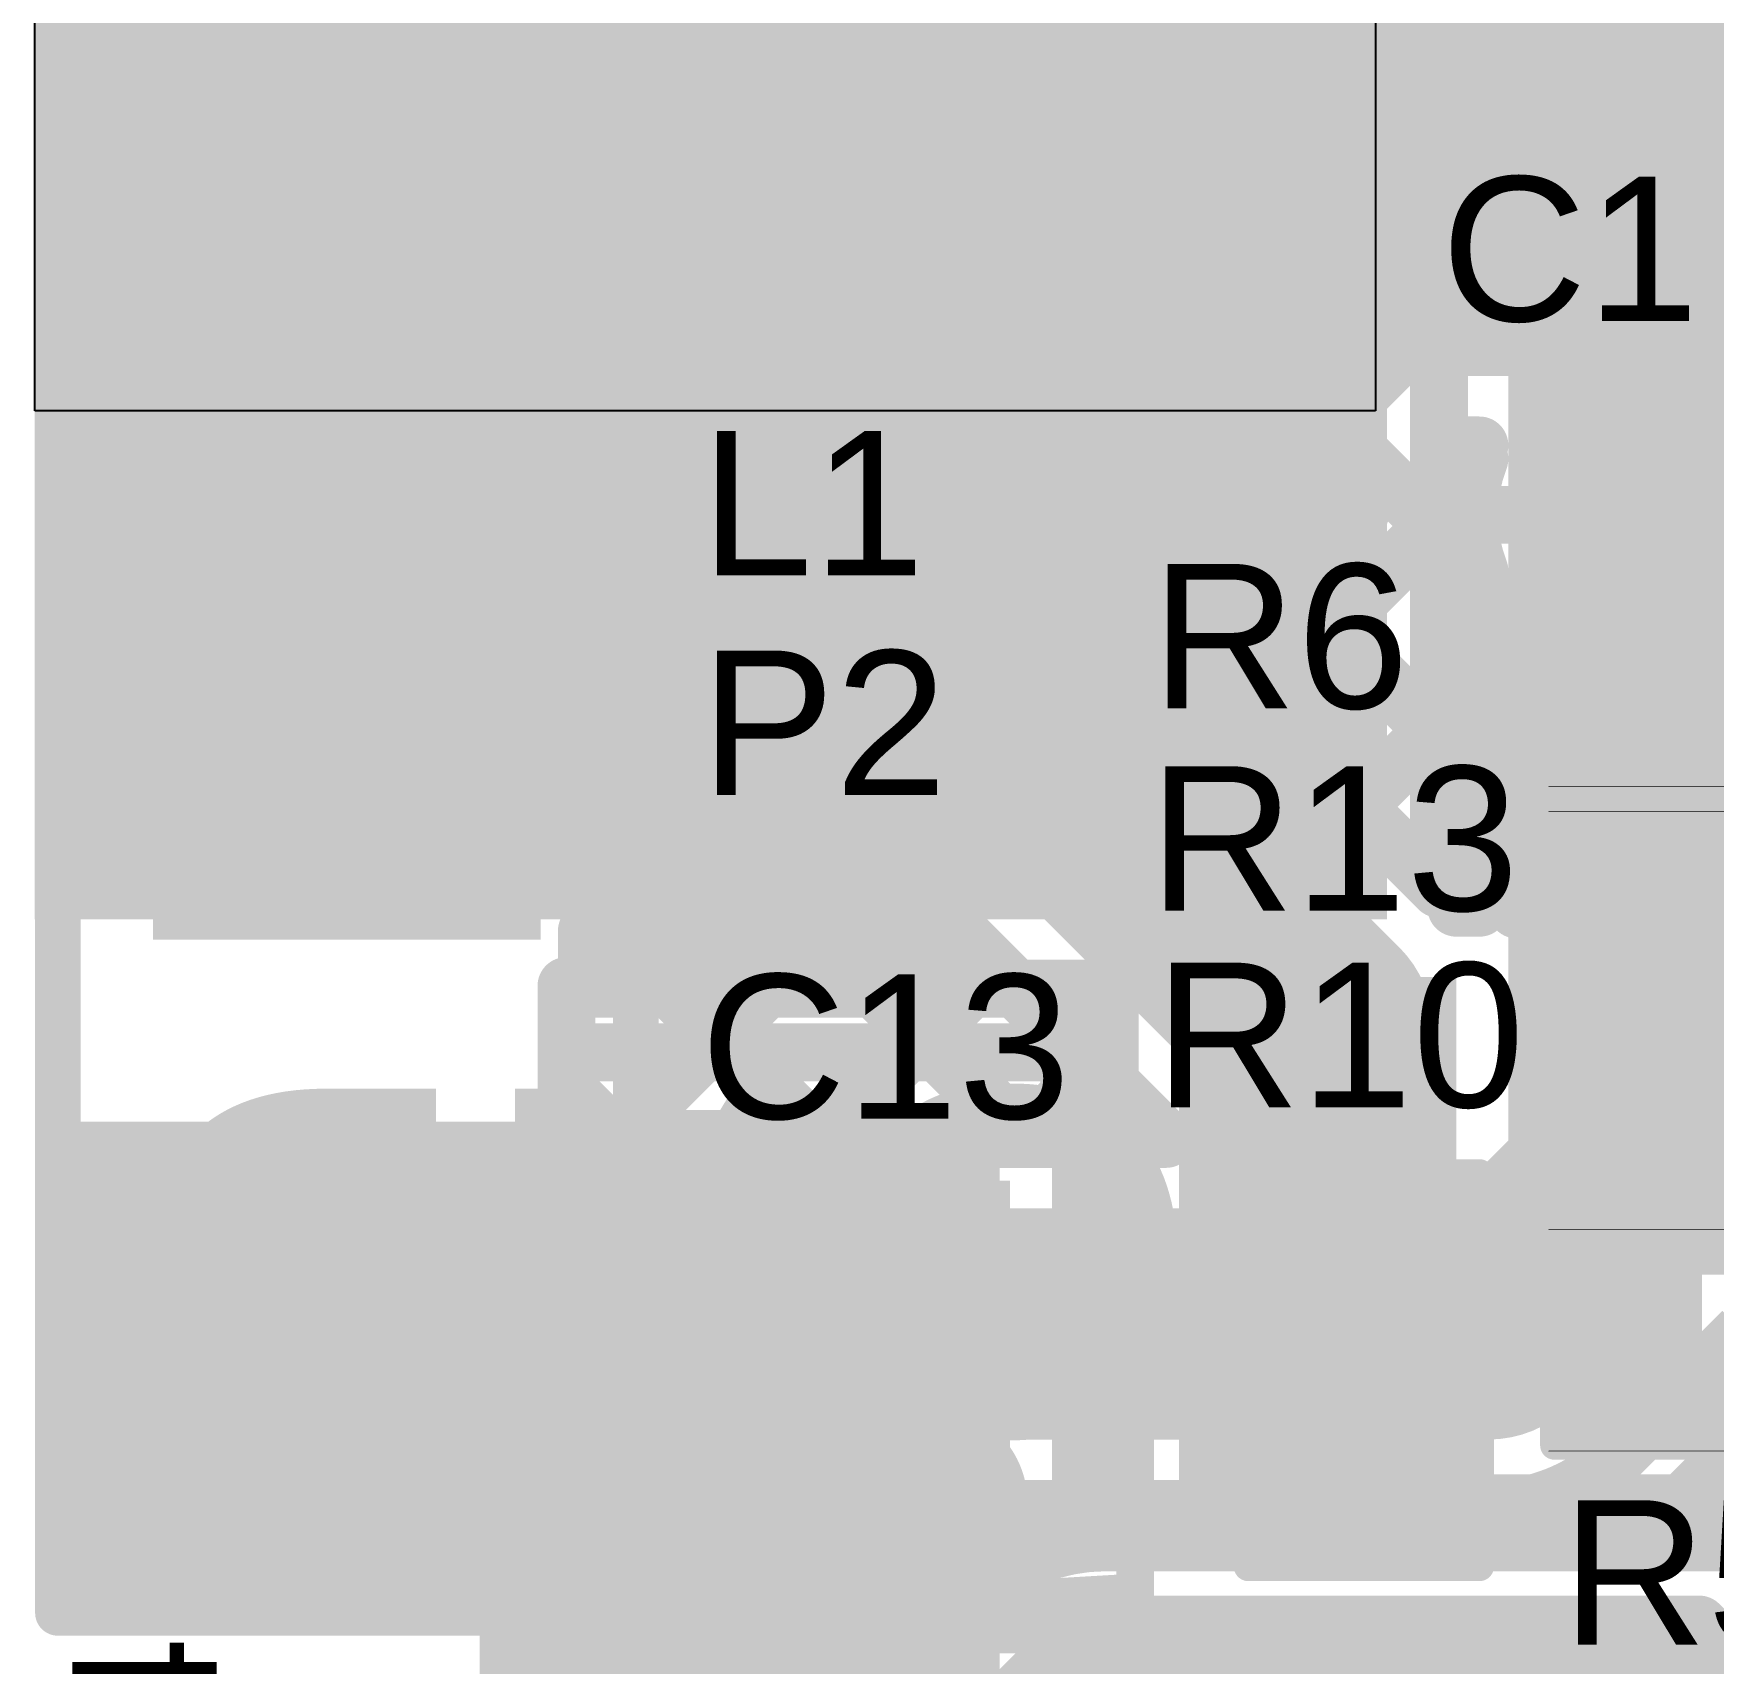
# Model space of a CAD drawing. Header units: millimetres. Extents: x 0.01 to 1.77, y 0.01 to 0.78.
# Drawn here: x 0.0068 to 0.2975, y 0.1563 to 0.4382 of the extents above; entities that cross this region are included whole.
import ezdxf

# ---------------------------------------------------------------- set-up
doc = ezdxf.new("R2010")
doc.units = ezdxf.units.MM
doc.header["$MEASUREMENT"] = 0
for name, color, linetype in [('BottomLayer', 5, 'Continuous'), ('BottomOverlay', 54, 'Continuous'), ('BottomSolder', 6, 'Continuous'), ('MultiLayer', 9, 'Continuous'), ('PadHoleLayer', 156, 'Continuous'), ('TopLayer', 1, 'Continuous'), ('TopOverlay', 2, 'Continuous'), ('TopPaste', 8, 'Continuous'), ('TopSolder', 216, 'Continuous'), ('ViaHoleLayer', 16, 'Continuous')]:
    doc.layers.add(name, color=color, linetype=linetype)
doc.styles.add('Arial', font='', dxfattribs={"height": 0.2})
doc.styles.get('Arial').set_extended_font_data('Arial')

# ---------------------------------------------------------------- blocks, each defined once
blk = doc.blocks.new('R__0402_18')
at = {"layer": 'TopLayer'}
for points in [[(-0.0275, -0.0125), (-0.0275, 0.0125), (-0.0095, 0.0125), (-0.0095, -0.0125)], [(0.0095, -0.0125), (0.0095, 0.0125), (0.0275, 0.0125), (0.0275, -0.0125)]]:
    blk.add_hatch(color=1, dxfattribs=at).paths.add_polyline_path(points)
at = {"layer": 'TopPaste'}
for points in [[(-0.0275, -0.0125), (-0.0275, 0.0125), (-0.0095, 0.0125), (-0.0095, -0.0125)], [(0.0095, -0.0125), (0.0095, 0.0125), (0.0275, 0.0125), (0.0275, -0.0125)]]:
    blk.add_hatch(color=8, dxfattribs=at).paths.add_polyline_path(points)
at = {"layer": 'TopSolder'}
for points in [[(-0.0315, -0.0165), (-0.0315, 0.0165), (-0.0055, 0.0165), (-0.0055, -0.0165)], [(0.0055, -0.0165), (0.0055, 0.0165), (0.0315, 0.0165), (0.0315, -0.0165)]]:
    blk.add_hatch(color=216, dxfattribs=at).paths.add_polyline_path(points)
at = {"layer": 'TopOverlay'}
for points, const_width in [([(-0.031, 0.016), (-0.031, -0.016)], 0.005), ([(0.031, 0.016), (-0.031, 0.016)], 0.005), ([(0.031, 0.016), (0.031, -0.016)], 0.005), ([(0.031, -0.016), (-0.031, -0.016)], 0.005), ([(0.032, -0.017), (-0.032, -0.017)], 0.000127)]:
    blk.add_lwpolyline(points, dxfattribs=dict(at, const_width=const_width))
for points, const_width in [([(-0.03225, 0.016, 1), (-0.02975, 0.016, 1)], 0.0025), ([(-0.03225, 0.016, 1), (-0.02975, 0.016, 1)], 0.0025), ([(0.02975, 0.016, 1), (0.03225, 0.016, 1)], 0.0025), ([(0.02975, 0.016, 1), (0.03225, 0.016, 1)], 0.0025), ([(-0.03225, -0.016, 1), (-0.02975, -0.016, 1)], 0.0025), ([(-0.03225, -0.016, 1), (-0.02975, -0.016, 1)], 0.0025), ([(0.02975, -0.016, 1), (0.03225, -0.016, 1)], 0.0025), ([(0.02975, -0.016, 1), (0.03225, -0.016, 1)], 0.0025), ([(-0.03203, -0.017, 1), (-0.03197, -0.017, 1)], 0.0000635), ([(0.03197, -0.017, 1), (0.03203, -0.017, 1)], 0.0000635)]:
    blk.add_lwpolyline(points, format="xyb", close=True, dxfattribs=dict(at, const_width=const_width))
blk = doc.blocks.new('R__0402_21')
at = {"layer": 'TopLayer'}
for points in [[(-0.0275, -0.0125), (-0.0275, 0.0125), (-0.0095, 0.0125), (-0.0095, -0.0125)], [(0.0095, -0.0125), (0.0095, 0.0125), (0.0275, 0.0125), (0.0275, -0.0125)]]:
    blk.add_hatch(color=1, dxfattribs=at).paths.add_polyline_path(points)
at = {"layer": 'TopPaste'}
for points in [[(-0.0275, -0.0125), (-0.0275, 0.0125), (-0.0095, 0.0125), (-0.0095, -0.0125)], [(0.0095, -0.0125), (0.0095, 0.0125), (0.0275, 0.0125), (0.0275, -0.0125)]]:
    blk.add_hatch(color=8, dxfattribs=at).paths.add_polyline_path(points)
at = {"layer": 'TopSolder'}
for points in [[(-0.0315, -0.0165), (-0.0315, 0.0165), (-0.0055, 0.0165), (-0.0055, -0.0165)], [(0.0055, -0.0165), (0.0055, 0.0165), (0.0315, 0.0165), (0.0315, -0.0165)]]:
    blk.add_hatch(color=216, dxfattribs=at).paths.add_polyline_path(points)
at = {"layer": 'TopOverlay'}
for points, const_width in [([(-0.031, -0.016), (-0.031, 0.016)], 0.005), ([(-0.031, 0.016), (0.031, 0.016)], 0.005), ([(0.031, -0.016), (0.031, 0.016)], 0.005), ([(-0.031, -0.016), (0.031, -0.016)], 0.005), ([(-0.032, -0.017), (0.032, -0.017)], 0.000127)]:
    blk.add_lwpolyline(points, dxfattribs=dict(at, const_width=const_width))
for points, const_width in [([(-0.03225, 0.016, 1), (-0.02975, 0.016, 1)], 0.0025), ([(-0.03225, 0.016, 1), (-0.02975, 0.016, 1)], 0.0025), ([(0.02975, 0.016, 1), (0.03225, 0.016, 1)], 0.0025), ([(0.02975, 0.016, 1), (0.03225, 0.016, 1)], 0.0025), ([(-0.03225, -0.016, 1), (-0.02975, -0.016, 1)], 0.0025), ([(-0.03225, -0.016, 1), (-0.02975, -0.016, 1)], 0.0025), ([(0.02975, -0.016, 1), (0.03225, -0.016, 1)], 0.0025), ([(0.02975, -0.016, 1), (0.03225, -0.016, 1)], 0.0025), ([(-0.03203, -0.017, 1), (-0.03197, -0.017, 1)], 0.0000635), ([(0.03197, -0.017, 1), (0.03203, -0.017, 1)], 0.0000635)]:
    blk.add_lwpolyline(points, format="xyb", close=True, dxfattribs=dict(at, const_width=const_width))
blk = doc.blocks.new('R__0402_25')
at = {"layer": 'TopLayer'}
for points in [[(-0.0275, -0.0125), (-0.0275, 0.0125), (-0.0095, 0.0125), (-0.0095, -0.0125)], [(0.0095, -0.0125), (0.0095, 0.0125), (0.0275, 0.0125), (0.0275, -0.0125)]]:
    blk.add_hatch(color=1, dxfattribs=at).paths.add_polyline_path(points)
at = {"layer": 'TopPaste'}
for points in [[(-0.0275, -0.0125), (-0.0275, 0.0125), (-0.0095, 0.0125), (-0.0095, -0.0125)], [(0.0095, -0.0125), (0.0095, 0.0125), (0.0275, 0.0125), (0.0275, -0.0125)]]:
    blk.add_hatch(color=8, dxfattribs=at).paths.add_polyline_path(points)
at = {"layer": 'TopSolder'}
for points in [[(-0.0315, -0.0165), (-0.0315, 0.0165), (-0.0055, 0.0165), (-0.0055, -0.0165)], [(0.0055, -0.0165), (0.0055, 0.0165), (0.0315, 0.0165), (0.0315, -0.0165)]]:
    blk.add_hatch(color=216, dxfattribs=at).paths.add_polyline_path(points)
at = {"layer": 'TopOverlay'}
for points, const_width in [([(-0.031, -0.016), (-0.031, 0.016)], 0.005), ([(-0.031, 0.016), (0.031, 0.016)], 0.005), ([(0.031, -0.016), (0.031, 0.016)], 0.005), ([(-0.031, -0.016), (0.031, -0.016)], 0.005), ([(-0.032, -0.017), (0.032, -0.017)], 0.000127)]:
    blk.add_lwpolyline(points, dxfattribs=dict(at, const_width=const_width))
for points, const_width in [([(-0.03225, 0.016, 1), (-0.02975, 0.016, 1)], 0.0025), ([(-0.03225, 0.016, 1), (-0.02975, 0.016, 1)], 0.0025), ([(0.02975, 0.016, 1), (0.03225, 0.016, 1)], 0.0025), ([(0.02975, 0.016, 1), (0.03225, 0.016, 1)], 0.0025), ([(-0.03225, -0.016, 1), (-0.02975, -0.016, 1)], 0.0025), ([(-0.03225, -0.016, 1), (-0.02975, -0.016, 1)], 0.0025), ([(0.02975, -0.016, 1), (0.03225, -0.016, 1)], 0.0025), ([(0.02975, -0.016, 1), (0.03225, -0.016, 1)], 0.0025), ([(-0.03203, -0.017, 1), (-0.03197, -0.017, 1)], 0.0000635), ([(0.03197, -0.017, 1), (0.03203, -0.017, 1)], 0.0000635)]:
    blk.add_lwpolyline(points, format="xyb", close=True, dxfattribs=dict(at, const_width=const_width))
blk = doc.blocks.new('R__0402_26')
at = {"layer": 'TopLayer'}
for points in [[(-0.0275, -0.0125), (-0.0275, 0.0125), (-0.0095, 0.0125), (-0.0095, -0.0125)], [(0.0095, -0.0125), (0.0095, 0.0125), (0.0275, 0.0125), (0.0275, -0.0125)]]:
    blk.add_hatch(color=1, dxfattribs=at).paths.add_polyline_path(points)
at = {"layer": 'TopPaste'}
for points in [[(-0.0275, -0.0125), (-0.0275, 0.0125), (-0.0095, 0.0125), (-0.0095, -0.0125)], [(0.0095, -0.0125), (0.0095, 0.0125), (0.0275, 0.0125), (0.0275, -0.0125)]]:
    blk.add_hatch(color=8, dxfattribs=at).paths.add_polyline_path(points)
at = {"layer": 'TopSolder'}
for points in [[(-0.0315, -0.0165), (-0.0315, 0.0165), (-0.0055, 0.0165), (-0.0055, -0.0165)], [(0.0055, -0.0165), (0.0055, 0.0165), (0.0315, 0.0165), (0.0315, -0.0165)]]:
    blk.add_hatch(color=216, dxfattribs=at).paths.add_polyline_path(points)
at = {"layer": 'TopOverlay'}
for points, const_width in [([(-0.031, -0.016), (-0.031, 0.016)], 0.005), ([(-0.031, 0.016), (0.031, 0.016)], 0.005), ([(0.031, -0.016), (0.031, 0.016)], 0.005), ([(-0.031, -0.016), (0.031, -0.016)], 0.005), ([(-0.032, -0.017), (0.032, -0.017)], 0.000127)]:
    blk.add_lwpolyline(points, dxfattribs=dict(at, const_width=const_width))
for points, const_width in [([(-0.03225, 0.016, 1), (-0.02975, 0.016, 1)], 0.0025), ([(-0.03225, 0.016, 1), (-0.02975, 0.016, 1)], 0.0025), ([(0.02975, 0.016, 1), (0.03225, 0.016, 1)], 0.0025), ([(0.02975, 0.016, 1), (0.03225, 0.016, 1)], 0.0025), ([(-0.03225, -0.016, 1), (-0.02975, -0.016, 1)], 0.0025), ([(-0.03225, -0.016, 1), (-0.02975, -0.016, 1)], 0.0025), ([(0.02975, -0.016, 1), (0.03225, -0.016, 1)], 0.0025), ([(0.02975, -0.016, 1), (0.03225, -0.016, 1)], 0.0025), ([(-0.03203, -0.017, 1), (-0.03197, -0.017, 1)], 0.0000635), ([(0.03197, -0.017, 1), (0.03203, -0.017, 1)], 0.0000635)]:
    blk.add_lwpolyline(points, format="xyb", close=True, dxfattribs=dict(at, const_width=const_width))
blk = doc.blocks.new('HDR1X2_32')
at = {"layer": 'BottomLayer'}
blk.add_hatch(color=5, dxfattribs=at).paths.add_polyline_path([(-0.02953, 0.02953), (0.02953, 0.02953), (0.02953, -0.02953), (-0.02953, -0.02953)])
h = blk.add_hatch(color=5, dxfattribs=at)
edge = h.paths.add_edge_path()
edge.add_arc((0.1, 0), 0.02953, 0, 360)
at = {"layer": 'BottomSolder'}
blk.add_hatch(color=6, dxfattribs=at).paths.add_polyline_path([(-0.03353, 0.03353), (0.03353, 0.03353), (0.03353, -0.03353), (-0.03353, -0.03353)])
h = blk.add_hatch(color=6, dxfattribs=at)
edge = h.paths.add_edge_path()
edge.add_arc((0.1, 0), 0.03353, 0, 360)
at = {"layer": 'MultiLayer'}
blk.add_hatch(color=9, dxfattribs=at).paths.add_polyline_path([(-0.02953, 0.02953), (0.02953, 0.02953), (0.02953, -0.02953), (-0.02953, -0.02953)])
h = blk.add_hatch(color=9, dxfattribs=at)
edge = h.paths.add_edge_path()
edge.add_arc((0.1, 0), 0.02953, 0, 360)
at = {"layer": 'PadHoleLayer'}
h = blk.add_hatch(color=156, dxfattribs=at)
edge = h.paths.add_edge_path()
edge.add_arc((0, 0), 0.01772, 0, 360)
h = blk.add_hatch(color=156, dxfattribs=at)
edge = h.paths.add_edge_path()
edge.add_arc((0.1, 0), 0.01772, 0, 360)
at = {"layer": 'TopLayer'}
blk.add_hatch(color=1, dxfattribs=at).paths.add_polyline_path([(-0.02953, 0.02953), (0.02953, 0.02953), (0.02953, -0.02953), (-0.02953, -0.02953)])
h = blk.add_hatch(color=1, dxfattribs=at)
edge = h.paths.add_edge_path()
edge.add_arc((0.1, 0), 0.02953, 0, 360)
at = {"layer": 'TopSolder'}
blk.add_hatch(color=216, dxfattribs=at).paths.add_polyline_path([(-0.03353, 0.03353), (0.03353, 0.03353), (0.03353, -0.03353), (-0.03353, -0.03353)])
h = blk.add_hatch(color=216, dxfattribs=at)
edge = h.paths.add_edge_path()
edge.add_arc((0.1, 0), 0.03353, 0, 360)
at = {"layer": 'TopOverlay', "const_width": 0.00787}
for points in [[(-0.05, -0.05), (-0.05, 0.05)], [(0.15, 0.05), (-0.05, 0.05)], [(0.15, -0.05), (0.15, 0.05)], [(0.15, -0.05), (-0.05, -0.05)]]:
    blk.add_lwpolyline(points, dxfattribs=at)
at = {"layer": 'TopOverlay', "const_width": 0.00394}
for points in [[(-0.05197, 0.05, 1), (-0.04803, 0.05, 1)], [(-0.05197, 0.05, 1), (-0.04803, 0.05, 1)], [(0.14803, 0.05, 1), (0.15197, 0.05, 1)], [(0.14803, 0.05, 1), (0.15197, 0.05, 1)], [(-0.05197, -0.05, 1), (-0.04803, -0.05, 1)], [(-0.05197, -0.05, 1), (-0.04803, -0.05, 1)], [(0.14803, -0.05, 1), (0.15197, -0.05, 1)], [(0.14803, -0.05, 1), (0.15197, -0.05, 1)]]:
    blk.add_lwpolyline(points, format="xyb", close=True, dxfattribs=at)
blk = doc.blocks.new('SRN5020_4R7M_37')
at = {"layer": 'TopLayer'}
for points in [[(-0.12402, 0.1122), (-0.06102, 0.1122), (-0.06102, -0.1122), (-0.12402, -0.1122)], [(0.06102, 0.1122), (0.12402, 0.1122), (0.12402, -0.1122), (0.06102, -0.1122)]]:
    blk.add_hatch(color=1, dxfattribs=at).paths.add_polyline_path(points)
at = {"layer": 'TopPaste'}
for points in [[(-0.12402, 0.1122), (-0.06102, 0.1122), (-0.06102, -0.1122), (-0.12402, -0.1122)], [(0.06102, 0.1122), (0.12402, 0.1122), (0.12402, -0.1122), (0.06102, -0.1122)]]:
    blk.add_hatch(color=8, dxfattribs=at).paths.add_polyline_path(points)
at = {"layer": 'TopSolder'}
for points in [[(-0.12802, 0.1162), (-0.05702, 0.1162), (-0.05702, -0.1162), (-0.12802, -0.1162)], [(0.05702, 0.1162), (0.12802, 0.1162), (0.12802, -0.1162), (0.05702, -0.1162)]]:
    blk.add_hatch(color=216, dxfattribs=at).paths.add_polyline_path(points)
at = {"layer": 'TopOverlay', "const_width": 0.005}
for points in [[(-0.04, 0.101), (0.039, 0.101)], [(-0.04, -0.101), (0.039, -0.101)]]:
    blk.add_lwpolyline(points, dxfattribs=at)
at = {"layer": 'TopOverlay', "const_width": 0.0025}
for points in [[(-0.04125, 0.101, 1), (-0.03875, 0.101, 1)], [(0.03775, 0.101, 1), (0.04025, 0.101, 1)], [(-0.04125, -0.101, 1), (-0.03875, -0.101, 1)], [(0.03775, -0.101, 1), (0.04025, -0.101, 1)]]:
    blk.add_lwpolyline(points, format="xyb", close=True, dxfattribs=at)
blk = doc.blocks.new('C__0805_49')
at = {"layer": 'TopLayer'}
for points in [[(-0.06, 0.03), (-0.02, 0.03), (-0.02, -0.03), (-0.06, -0.03)], [(0.02, 0.03), (0.06, 0.03), (0.06, -0.03), (0.02, -0.03)]]:
    blk.add_hatch(color=1, dxfattribs=at).paths.add_polyline_path(points)
at = {"layer": 'TopPaste'}
for points in [[(-0.06, 0.03), (-0.02, 0.03), (-0.02, -0.03), (-0.06, -0.03)], [(0.02, 0.03), (0.06, 0.03), (0.06, -0.03), (0.02, -0.03)]]:
    blk.add_hatch(color=8, dxfattribs=at).paths.add_polyline_path(points)
at = {"layer": 'TopSolder'}
for points in [[(-0.06276, 0.03276), (-0.01724, 0.03276), (-0.01724, -0.03276), (-0.06276, -0.03276)], [(0.01724, 0.03276), (0.06276, 0.03276), (0.06276, -0.03276), (0.01724, -0.03276)]]:
    blk.add_hatch(color=216, dxfattribs=at).paths.add_polyline_path(points)
at = {"layer": 'TopOverlay', "const_width": 0.005}
for points in [[(-0.024, 0.034), (-0.064, 0.034)], [(-0.064, 0.034), (-0.064, -0.034)], [(0.064, 0.034), (0.024, 0.034)], [(0.064, 0.034), (0.064, -0.034)], [(-0.024, -0.034), (-0.064, -0.034)], [(0.064, -0.034), (0.024, -0.034)]]:
    blk.add_lwpolyline(points, dxfattribs=at)
at = {"layer": 'TopOverlay', "const_width": 0.0025}
for points in [[(-0.06525, 0.034, 1), (-0.06275, 0.034, 1)], [(-0.06525, 0.034, 1), (-0.06275, 0.034, 1)], [(-0.02525, 0.034, 1), (-0.02275, 0.034, 1)], [(0.02275, 0.034, 1), (0.02525, 0.034, 1)], [(0.06275, 0.034, 1), (0.06525, 0.034, 1)], [(0.06275, 0.034, 1), (0.06525, 0.034, 1)], [(-0.06525, -0.034, 1), (-0.06275, -0.034, 1)], [(-0.06525, -0.034, 1), (-0.06275, -0.034, 1)], [(-0.02525, -0.034, 1), (-0.02275, -0.034, 1)], [(0.02275, -0.034, 1), (0.02525, -0.034, 1)], [(0.06275, -0.034, 1), (0.06525, -0.034, 1)], [(0.06275, -0.034, 1), (0.06525, -0.034, 1)]]:
    blk.add_lwpolyline(points, format="xyb", close=True, dxfattribs=at)
blk = doc.blocks.new('C__0805_61')
at = {"layer": 'TopLayer'}
for points in [[(-0.06, 0.03), (-0.02, 0.03), (-0.02, -0.03), (-0.06, -0.03)], [(0.02, 0.03), (0.06, 0.03), (0.06, -0.03), (0.02, -0.03)]]:
    blk.add_hatch(color=1, dxfattribs=at).paths.add_polyline_path(points)
at = {"layer": 'TopPaste'}
for points in [[(-0.06, 0.03), (-0.02, 0.03), (-0.02, -0.03), (-0.06, -0.03)], [(0.02, 0.03), (0.06, 0.03), (0.06, -0.03), (0.02, -0.03)]]:
    blk.add_hatch(color=8, dxfattribs=at).paths.add_polyline_path(points)
at = {"layer": 'TopSolder'}
for points in [[(-0.06276, 0.03276), (-0.01724, 0.03276), (-0.01724, -0.03276), (-0.06276, -0.03276)], [(0.01724, 0.03276), (0.06276, 0.03276), (0.06276, -0.03276), (0.01724, -0.03276)]]:
    blk.add_hatch(color=216, dxfattribs=at).paths.add_polyline_path(points)
at = {"layer": 'TopOverlay', "const_width": 0.005}
for points in [[(-0.064, 0.034), (-0.024, 0.034)], [(-0.064, -0.034), (-0.064, 0.034)], [(0.024, 0.034), (0.064, 0.034)], [(0.064, -0.034), (0.064, 0.034)], [(-0.064, -0.034), (-0.024, -0.034)], [(0.024, -0.034), (0.064, -0.034)]]:
    blk.add_lwpolyline(points, dxfattribs=at)
at = {"layer": 'TopOverlay', "const_width": 0.0025}
for points in [[(-0.06525, 0.034, 1), (-0.06275, 0.034, 1)], [(-0.06525, 0.034, 1), (-0.06275, 0.034, 1)], [(-0.02525, 0.034, 1), (-0.02275, 0.034, 1)], [(0.02275, 0.034, 1), (0.02525, 0.034, 1)], [(0.06275, 0.034, 1), (0.06525, 0.034, 1)], [(0.06275, 0.034, 1), (0.06525, 0.034, 1)], [(-0.06525, -0.034, 1), (-0.06275, -0.034, 1)], [(-0.06525, -0.034, 1), (-0.06275, -0.034, 1)], [(-0.02525, -0.034, 1), (-0.02275, -0.034, 1)], [(0.02275, -0.034, 1), (0.02525, -0.034, 1)], [(0.06275, -0.034, 1), (0.06525, -0.034, 1)], [(0.06275, -0.034, 1), (0.06525, -0.034, 1)]]:
    blk.add_lwpolyline(points, format="xyb", close=True, dxfattribs=at)

msp = doc.modelspace()

# ---------------------------------------------------------------- hatches: boundary and pattern name
at = {"layer": 'BottomLayer'}
h = msp.add_hatch(color=5, dxfattribs=at)
edge = h.paths.add_edge_path()
edge.add_arc((0.282, 0.355), 0.01181, 0, 360)
h = msp.add_hatch(color=5, dxfattribs=at)
edge = h.paths.add_edge_path()
edge.add_arc((0.229, 0.266), 0.00787, 0, 360)
at = {"layer": 'TopLayer'}
for points in [[(0.222, 0.379), (0.308, 0.379), (0.308, 0.52959), (0.222, 0.52959)], [(0.007, 0.285), (0.241, 0.285), (0.241, 0.444), (0.007, 0.444)], [(0.269, 0.196), (0.295, 0.196), (0.295, 0.368), (0.269, 0.368)], [(0.205, 0.175), (0.253, 0.175), (0.253, 0.275), (0.205, 0.275)], [(0.013, 0.168), (0.115, 0.168), (0.115, 0.25), (0.013, 0.25)], [(0.084, 0.122), (0.174, 0.122), (0.174, 0.25), (0.084, 0.25)]]:
    msp.add_hatch(color=1, dxfattribs=at).paths.add_polyline_path(points)
h = msp.add_hatch(color=1, dxfattribs=at)
edge = h.paths.add_edge_path()
edge.add_arc((0.282, 0.355), 0.01181, 0, 360)
h = msp.add_hatch(color=1, dxfattribs=at)
edge = h.paths.add_edge_path()
edge.add_arc((0.229, 0.266), 0.00787, 0, 360)
at = {"layer": 'ViaHoleLayer'}
h = msp.add_hatch(color=16, dxfattribs=at)
edge = h.paths.add_edge_path()
edge.add_arc((0.282, 0.355), 0.00591, 0, 360)
h = msp.add_hatch(color=16, dxfattribs=at)
edge = h.paths.add_edge_path()
edge.add_arc((0.229, 0.266), 0.00591, 0, 360)

# ---------------------------------------------------------------- linework, layer by layer
at = {"layer": 'BottomLayer'}
for points, const_width in [([(0.099, 0.35653), (0.099, 0.688)], 0.01), ([(0.099, 0.41519), (0.29448, 0.61068)], 0.01), ([(0.099, 0.57379), (0.25878, 0.41402)], 0.01), ([(0.17223, 0.347), (0.37623, 0.551)], 0.01), ([(0.099, 0.53844), (0.25, 0.38744)], 0.01), ([(0.099, 0.50308), (0.25, 0.35208)], 0.01), ([(0.099, 0.37984), (0.20624, 0.48708)], 0.01), ([(0.2594, 0.41466), (0.31434, 0.4696)], 0.01), ([(0.099, 0.46773), (0.25, 0.31673)], 0.01), ([(0.10253, 0.34801), (0.21945, 0.46493)], 0.01), ([(0.13687, 0.347), (0.25219, 0.46232)], 0.01), ([(0.24766, 0.46049), (0.27645, 0.4317)], 0.01), ([(0.282, 0.392), (0.337, 0.447)], 0.04), ([(0.099, 0.43237), (0.18472, 0.34665)], 0.01), ([(0.282, 0.355), (0.282, 0.392)], 0.04), ([(0.099, 0.39702), (0.14902, 0.347)], 0.01), ([(0.25, 0.355), (0.25, 0.392)], 0.01), ([(0.20031, 0.33973), (0.25, 0.38942)], 0.01), ([(0.282, 0.23843), (0.282, 0.355)], 0.04), ([(0.099, 0.36166), (0.11366, 0.347)], 0.01), ([(0.099, 0.35653), (0.10253, 0.35653)], 0.01), ([(0.10253, 0.347), (0.10253, 0.35653)], 0.01), ([(0.2181, 0.32216), (0.25, 0.35406)], 0.01), ([(0.25, 0.29025), (0.25, 0.355)], 0.01), ([(0.10253, 0.347), (0.18, 0.347)], 0.01), ([(0.20266, 0.3376), (0.25, 0.29025)], 0.01), ([(0.061, 0.315), (0.18, 0.315)], 0.04), ([(0.18, 0.315), (0.229, 0.266)], 0.04), ([(0.23578, 0.30448), (0.25, 0.3187)], 0.01), ([(0.10253, 0.283), (0.16675, 0.283)], 0.01), ([(0.10253, 0.2773), (0.10823, 0.283)], 0.01), ([(0.10253, 0.27347), (0.10253, 0.283)], 0.01), ([(0.10695, 0.283), (0.14295, 0.247)], 0.01), ([(0.10758, 0.247), (0.14358, 0.283)], 0.01), ([(0.14231, 0.283), (0.17831, 0.247)], 0.01), ([(0.16675, 0.283), (0.20275, 0.247)], 0.01), ([(0.14294, 0.247), (0.17284, 0.2769)], 0.01), ([(0.099, 0.27347), (0.10253, 0.27347)], 0.01), ([(0.099, 0.247), (0.099, 0.27347)], 0.01), ([(0.1783, 0.247), (0.19052, 0.25923)], 0.01), ([(0.099, 0.2556), (0.1076, 0.247)], 0.01), ([(0.25857, 0.215), (0.282, 0.23843)], 0.04), ([(0.099, 0.247), (0.20275, 0.247)], 0.01), ([(0.061, 0.215), (0.25857, 0.215)], 0.04), ([(0.28122, 0.1924), (0.30255, 0.21372)], 0.01), ([(0.28527, 0.1772), (0.31148, 0.20341)], 0.01), ([(0.29242, 0.2036), (0.31882, 0.1772)], 0.01), ([(0.2738, 0.18686), (0.28346, 0.1772)], 0.01), ([(0.099, 0.183), (0.25857, 0.183)], 0.01), ([(0.099, 0.13235), (0.14965, 0.183)], 0.01), ([(0.099, 0.1677), (0.1143, 0.183)], 0.01), ([(0.099, 0.099), (0.099, 0.183)], 0.01), ([(0.10089, 0.183), (0.14282, 0.14107)], 0.01), ([(0.13624, 0.183), (0.16049, 0.15875)], 0.01), ([(0.1716, 0.183), (0.17987, 0.17473)], 0.01), ([(0.17212, 0.17012), (0.18501, 0.183)], 0.01), ([(0.17212, 0.17012), (0.18501, 0.183)], 0.01), ([(0.20695, 0.183), (0.21275, 0.1772)], 0.01), ([(0.21456, 0.1772), (0.22036, 0.183)], 0.01), ([(0.24231, 0.183), (0.24811, 0.1772)], 0.01), ([(0.24991, 0.1772), (0.25572, 0.183)], 0.01), ([(0.1922, 0.1772), (0.33769, 0.1772)], 0.01), ([(0.13803, 0.13628), (0.16954, 0.1678)], 0.01), ([(0.16063, 0.11363), (0.1922, 0.1452)], 0.04), ([(0.1922, 0.1452), (0.3958, 0.1452)], 0.04)]:
    msp.add_lwpolyline(points, dxfattribs=dict(at, const_width=const_width))
for points, const_width in [([(0.0965, 0.43237, 1), (0.1015, 0.43237, 1)], 0.005), ([(0.27395, 0.4317, 1), (0.27895, 0.4317, 1)], 0.005), ([(0.0965, 0.41519, 1), (0.1015, 0.41519, 1)], 0.005), ([(0.25628, 0.41402, 1), (0.26128, 0.41402, 1)], 0.005), ([(0.25687, 0.41463, 1), (0.26187, 0.41463, 1)], 0.005), ([(0.2569, 0.41466, 1), (0.2619, 0.41466, 1)], 0.005), ([(0.2569, 0.41466, 1), (0.2619, 0.41466, 1)], 0.005), ([(0.272, 0.392, 1), (0.292, 0.392, 1)], 0.02), ([(0.272, 0.392, 1), (0.292, 0.392, 1)], 0.02), ([(0.0965, 0.39702, 1), (0.1015, 0.39702, 1)], 0.005), ([(0.2475, 0.392, 1), (0.2525, 0.392, 1)], 0.005), ([(0.2475, 0.392, 1), (0.2525, 0.392, 1)], 0.005), ([(0.2475, 0.392, 1), (0.2525, 0.392, 1)], 0.005), ([(0.2475, 0.38942, 1), (0.2525, 0.38942, 1)], 0.005), ([(0.2475, 0.38744, 1), (0.2525, 0.38744, 1)], 0.005), ([(0.0965, 0.37984, 1), (0.1015, 0.37984, 1)], 0.005), ([(0.272, 0.355, 1), (0.292, 0.355, 1)], 0.02), ([(0.272, 0.355, 1), (0.292, 0.355, 1)], 0.02), ([(0.0965, 0.36166, 1), (0.1015, 0.36166, 1)], 0.005), ([(0.0965, 0.35653, 1), (0.1015, 0.35653, 1)], 0.005), ([(0.0965, 0.35653, 1), (0.1015, 0.35653, 1)], 0.005), ([(0.10003, 0.35653, 1), (0.10503, 0.35653, 1)], 0.005), ([(0.10003, 0.35653, 1), (0.10503, 0.35653, 1)], 0.005), ([(0.2475, 0.355, 1), (0.2525, 0.355, 1)], 0.005), ([(0.2475, 0.355, 1), (0.2525, 0.355, 1)], 0.005), ([(0.2475, 0.35406, 1), (0.2525, 0.35406, 1)], 0.005), ([(0.2475, 0.35208, 1), (0.2525, 0.35208, 1)], 0.005), ([(0.10003, 0.34801, 1), (0.10503, 0.34801, 1)], 0.005), ([(0.10003, 0.347, 1), (0.10503, 0.347, 1)], 0.005), ([(0.10003, 0.347, 1), (0.10503, 0.347, 1)], 0.005), ([(0.11116, 0.347, 1), (0.11616, 0.347, 1)], 0.005), ([(0.13437, 0.347, 1), (0.13937, 0.347, 1)], 0.005), ([(0.14652, 0.347, 1), (0.15152, 0.347, 1)], 0.005), ([(0.16973, 0.347, 1), (0.17473, 0.347, 1)], 0.005), ([(0.1775, 0.347, 1), (0.1825, 0.347, 1)], 0.005), ([(0.1775, 0.347, 1), (0.1825, 0.347, 1)], 0.005), ([(0.1775, 0.347, 1), (0.1825, 0.347, 1)], 0.005), ([(0.18222, 0.34665, 1), (0.18722, 0.34665, 1)], 0.005), ([(0.19781, 0.33973, 1), (0.20281, 0.33973, 1)], 0.005), ([(0.20013, 0.33763, 1), (0.20513, 0.33763, 1)], 0.005), ([(0.20016, 0.3376, 1), (0.20516, 0.3376, 1)], 0.005), ([(0.20016, 0.3376, 1), (0.20516, 0.3376, 1)], 0.005), ([(0.051, 0.315, 1), (0.071, 0.315, 1)], 0.02), ([(0.17, 0.315, 1), (0.19, 0.315, 1)], 0.02), ([(0.17, 0.315, 1), (0.19, 0.315, 1)], 0.02), ([(0.2156, 0.32216, 1), (0.2206, 0.32216, 1)], 0.005), ([(0.2475, 0.3187, 1), (0.2525, 0.3187, 1)], 0.005), ([(0.2475, 0.31673, 1), (0.2525, 0.31673, 1)], 0.005), ([(0.23328, 0.30448, 1), (0.23827, 0.30448, 1)], 0.005), ([(0.2475, 0.29025, 1), (0.2525, 0.29025, 1)], 0.005), ([(0.2475, 0.29025, 1), (0.2525, 0.29025, 1)], 0.005), ([(0.10003, 0.283, 1), (0.10503, 0.283, 1)], 0.005), ([(0.10003, 0.283, 1), (0.10503, 0.283, 1)], 0.005), ([(0.10445, 0.283, 1), (0.10945, 0.283, 1)], 0.005), ([(0.10573, 0.283, 1), (0.11073, 0.283, 1)], 0.005), ([(0.13981, 0.283, 1), (0.14481, 0.283, 1)], 0.005), ([(0.14108, 0.283, 1), (0.14608, 0.283, 1)], 0.005), ([(0.16425, 0.283, 1), (0.16925, 0.283, 1)], 0.005), ([(0.16425, 0.283, 1), (0.16925, 0.283, 1)], 0.005), ([(0.219, 0.266, 1), (0.239, 0.266, 1)], 0.02), ([(0.10003, 0.2773, 1), (0.10503, 0.2773, 1)], 0.005), ([(0.17034, 0.2769, 1), (0.17534, 0.2769, 1)], 0.005), ([(0.0965, 0.27347, 1), (0.1015, 0.27347, 1)], 0.005), ([(0.0965, 0.27347, 1), (0.1015, 0.27347, 1)], 0.005), ([(0.10003, 0.27347, 1), (0.10503, 0.27347, 1)], 0.005), ([(0.10003, 0.27347, 1), (0.10503, 0.27347, 1)], 0.005), ([(0.18802, 0.25923, 1), (0.19302, 0.25923, 1)], 0.005), ([(0.0965, 0.2556, 1), (0.1015, 0.2556, 1)], 0.005), ([(0.272, 0.23843, 1), (0.292, 0.23843, 1)], 0.02), ([(0.272, 0.23843, 1), (0.292, 0.23843, 1)], 0.02), ([(0.0965, 0.247, 1), (0.1015, 0.247, 1)], 0.005), ([(0.0965, 0.247, 1), (0.1015, 0.247, 1)], 0.005), ([(0.10508, 0.247, 1), (0.11008, 0.247, 1)], 0.005), ([(0.1051, 0.247, 1), (0.1101, 0.247, 1)], 0.005), ([(0.14044, 0.247, 1), (0.14544, 0.247, 1)], 0.005), ([(0.14045, 0.247, 1), (0.14545, 0.247, 1)], 0.005), ([(0.1758, 0.247, 1), (0.1808, 0.247, 1)], 0.005), ([(0.17581, 0.247, 1), (0.18081, 0.247, 1)], 0.005), ([(0.20025, 0.247, 1), (0.20525, 0.247, 1)], 0.005), ([(0.20025, 0.247, 1), (0.20525, 0.247, 1)], 0.005), ([(0.051, 0.215, 1), (0.071, 0.215, 1)], 0.02), ([(0.24857, 0.215, 1), (0.26857, 0.215, 1)], 0.02), ([(0.24857, 0.215, 1), (0.26857, 0.215, 1)], 0.02), ([(0.28992, 0.2036, 1), (0.29492, 0.2036, 1)], 0.005), ([(0.2787, 0.19237, 1), (0.2837, 0.19237, 1)], 0.005), ([(0.27872, 0.1924, 1), (0.28372, 0.1924, 1)], 0.005), ([(0.27872, 0.1924, 1), (0.28372, 0.1924, 1)], 0.005), ([(0.2713, 0.18686, 1), (0.2763, 0.18686, 1)], 0.005), ([(0.0965, 0.183, 1), (0.1015, 0.183, 1)], 0.005), ([(0.0965, 0.183, 1), (0.1015, 0.183, 1)], 0.005), ([(0.09839, 0.183, 1), (0.10339, 0.183, 1)], 0.005), ([(0.1118, 0.183, 1), (0.1168, 0.183, 1)], 0.005), ([(0.13374, 0.183, 1), (0.13874, 0.183, 1)], 0.005), ([(0.14715, 0.183, 1), (0.15215, 0.183, 1)], 0.005), ([(0.1691, 0.183, 1), (0.1741, 0.183, 1)], 0.005), ([(0.18251, 0.183, 1), (0.18751, 0.183, 1)], 0.005), ([(0.18251, 0.183, 1), (0.18751, 0.183, 1)], 0.005), ([(0.20445, 0.183, 1), (0.20945, 0.183, 1)], 0.005), ([(0.21786, 0.183, 1), (0.22286, 0.183, 1)], 0.005), ([(0.23981, 0.183, 1), (0.24481, 0.183, 1)], 0.005), ([(0.25322, 0.183, 1), (0.25822, 0.183, 1)], 0.005), ([(0.25607, 0.183, 1), (0.26107, 0.183, 1)], 0.005), ([(0.25607, 0.183, 1), (0.26107, 0.183, 1)], 0.005), ([(0.25607, 0.183, 1), (0.26107, 0.183, 1)], 0.005), ([(0.1897, 0.1772, 1), (0.1947, 0.1772, 1)], 0.005), ([(0.1897, 0.1772, 1), (0.1947, 0.1772, 1)], 0.005), ([(0.1897, 0.1772, 1), (0.1947, 0.1772, 1)], 0.005), ([(0.21025, 0.1772, 1), (0.21525, 0.1772, 1)], 0.005), ([(0.21206, 0.1772, 1), (0.21706, 0.1772, 1)], 0.005), ([(0.24561, 0.1772, 1), (0.25061, 0.1772, 1)], 0.005), ([(0.24741, 0.1772, 1), (0.25241, 0.1772, 1)], 0.005), ([(0.28096, 0.1772, 1), (0.28596, 0.1772, 1)], 0.005), ([(0.28277, 0.1772, 1), (0.28777, 0.1772, 1)], 0.005), ([(0.17737, 0.17473, 1), (0.18237, 0.17473, 1)], 0.005), ([(0.16962, 0.17012, 1), (0.17462, 0.17012, 1)], 0.005), ([(0.16962, 0.17012, 1), (0.17462, 0.17012, 1)], 0.005), ([(0.0965, 0.1677, 1), (0.1015, 0.1677, 1)], 0.005), ([(0.16704, 0.1678, 1), (0.17204, 0.1678, 1)], 0.005), ([(0.16704, 0.1678, 1), (0.17204, 0.1678, 1)], 0.005), ([(0.16707, 0.16782, 1), (0.17207, 0.16782, 1)], 0.005), ([(0.15799, 0.15875, 1), (0.16299, 0.15875, 1)], 0.005), ([(0.1822, 0.1452, 1), (0.2022, 0.1452, 1)], 0.02), ([(0.1822, 0.1452, 1), (0.2022, 0.1452, 1)], 0.02)]:
    msp.add_lwpolyline(points, format="xyb", close=True, dxfattribs=dict(at, const_width=const_width))
at = {"layer": 'BottomLayer', "const_width": 0.01}
for points in [[(0.25, 0.392, -0.199231), (0.2594, 0.41466)], [(0.25, 0.392, -0.198912), (0.25937, 0.41463)], [(0.18, 0.347, -0.199231), (0.20266, 0.3376)], [(0.18, 0.347, -0.198912), (0.20263, 0.33763)], [(0.28122, 0.1924, -0.199231), (0.25857, 0.183)], [(0.2812, 0.19237, -0.198912), (0.25857, 0.183)], [(0.16954, 0.1678, -0.199231), (0.1922, 0.1772)], [(0.16957, 0.16782, -0.198912), (0.1922, 0.1772)]]:
    msp.add_lwpolyline(points, format="xyb", dxfattribs=at)
at = {"layer": 'TopLayer'}
for p, q in [((0.007, 0.373), (0.007, 0.63)), ((0.239, 0.63), (0.239, 0.373)), ((0.239, 0.373), (0.007, 0.373))]:
    msp.add_line(p, q, dxfattribs=at)
for points, const_width in [([(0.253, 0.367), (0.257, 0.367)], 0.01), ([(0.253, 0.287), (0.253, 0.367)], 0.01), ([(0.253, 0.35706), (0.2556, 0.35966)], 0.01), ([(0.26019, 0.355), (0.282, 0.355)], 0.01), ([(0.282, 0.355), (0.30381, 0.355)], 0.01), ([(0.253, 0.34908), (0.257, 0.34508)], 0.01), ([(0.257, 0.287), (0.257, 0.34531)], 0.01), ([(0.253, 0.3217), (0.257, 0.3257)], 0.01), ([(0.2635, 0.325), (0.2825, 0.325)], 0.01), ([(0.253, 0.31373), (0.257, 0.30973)], 0.01), ([(0.25365, 0.287), (0.257, 0.29035)], 0.01), ([(0.253, 0.287), (0.257, 0.287)], 0.01), ([(0.2635, 0.28667), (0.2825, 0.28667)], 0.01), ([(0.099, 0.273), (0.193, 0.273)], 0.01), ([(0.099, 0.262), (0.099, 0.273)], 0.01), ([(0.11695, 0.273), (0.12795, 0.262)], 0.01), ([(0.12258, 0.262), (0.13358, 0.273)], 0.01), ([(0.15231, 0.273), (0.16331, 0.262)], 0.01), ([(0.15794, 0.262), (0.16894, 0.273)], 0.01), ([(0.18766, 0.273), (0.193, 0.26766)], 0.01), ([(0.193, 0.18), (0.193, 0.273)], 0.01), ([(0.099, 0.262), (0.127, 0.262)], 0.01), ([(0.099, 0.262), (0.127, 0.262)], 0.01), ([(0.127, 0.262), (0.186, 0.262)], 0.01), ([(0.186, 0.252), (0.186, 0.262)], 0.01), ([(0.186, 0.2547), (0.193, 0.2617)], 0.01), ([(0.188, 0.18), (0.188, 0.252)], 0.01), ([(0.188, 0.23731), (0.193, 0.23231)], 0.01), ([(0.188, 0.22135), (0.193, 0.22635)], 0.01), ([(0.153, 0.207), (0.183, 0.207)], 0.01), ([(0.188, 0.20195), (0.193, 0.19695)], 0.01), ([(0.229, 0.1975), (0.2325, 0.1975)], 0.008), ([(0.2325, 0.1975), (0.244, 0.186)], 0.008), ([(0.188, 0.18599), (0.193, 0.19099)], 0.01), ([(0.188, 0.18599), (0.193, 0.19099)], 0.01), ([(0.129, 0.186), (0.152, 0.163)], 0.006), ([(0.244, 0.185), (0.41199, 0.185)], 0.008), ([(0.188, 0.18), (0.193, 0.18)], 0.01), ([(0.152, 0.163), (0.295, 0.163)], 0.01), ([(0.295, 0.163), (0.306, 0.152)], 0.01)]:
    msp.add_lwpolyline(points, dxfattribs=dict(at, const_width=const_width))
for points, const_width in [([(0.2505, 0.367, 1), (0.2555, 0.367, 1)], 0.005), ([(0.2505, 0.367, 1), (0.2555, 0.367, 1)], 0.005), ([(0.2545, 0.367, 1), (0.2595, 0.367, 1)], 0.005), ([(0.2545, 0.36469, 1), (0.2595, 0.36469, 1)], 0.005), ([(0.2531, 0.35966, 1), (0.2581, 0.35966, 1)], 0.005), ([(0.2505, 0.35706, 1), (0.2555, 0.35706, 1)], 0.005), ([(0.25769, 0.355, 1), (0.26269, 0.355, 1)], 0.005), ([(0.2795, 0.355, 1), (0.2845, 0.355, 1)], 0.005), ([(0.2795, 0.355, 1), (0.2845, 0.355, 1)], 0.005), ([(0.2505, 0.34908, 1), (0.2555, 0.34908, 1)], 0.005), ([(0.2545, 0.34531, 1), (0.2595, 0.34531, 1)], 0.005), ([(0.2545, 0.34531, 1), (0.2595, 0.34531, 1)], 0.005), ([(0.2545, 0.34508, 1), (0.2595, 0.34508, 1)], 0.005), ([(0.2545, 0.3257, 1), (0.2595, 0.3257, 1)], 0.005), ([(0.261, 0.325, 1), (0.266, 0.325, 1)], 0.005), ([(0.28, 0.325, 1), (0.285, 0.325, 1)], 0.005), ([(0.2505, 0.3217, 1), (0.2555, 0.3217, 1)], 0.005), ([(0.2505, 0.31373, 1), (0.2555, 0.31373, 1)], 0.005), ([(0.2545, 0.30973, 1), (0.2595, 0.30973, 1)], 0.005), ([(0.2545, 0.29035, 1), (0.2595, 0.29035, 1)], 0.005), ([(0.2505, 0.287, 1), (0.2555, 0.287, 1)], 0.005), ([(0.2505, 0.287, 1), (0.2555, 0.287, 1)], 0.005), ([(0.25115, 0.287, 1), (0.25615, 0.287, 1)], 0.005), ([(0.2545, 0.287, 1), (0.2595, 0.287, 1)], 0.005), ([(0.2545, 0.287, 1), (0.2595, 0.287, 1)], 0.005), ([(0.261, 0.28667, 1), (0.266, 0.28667, 1)], 0.005), ([(0.28, 0.28667, 1), (0.285, 0.28667, 1)], 0.005), ([(0.0965, 0.273, 1), (0.1015, 0.273, 1)], 0.005), ([(0.0965, 0.273, 1), (0.1015, 0.273, 1)], 0.005), ([(0.11445, 0.273, 1), (0.11945, 0.273, 1)], 0.005), ([(0.13108, 0.273, 1), (0.13608, 0.273, 1)], 0.005), ([(0.14981, 0.273, 1), (0.15481, 0.273, 1)], 0.005), ([(0.16644, 0.273, 1), (0.17144, 0.273, 1)], 0.005), ([(0.18516, 0.273, 1), (0.19016, 0.273, 1)], 0.005), ([(0.1905, 0.273, 1), (0.1955, 0.273, 1)], 0.005), ([(0.1905, 0.273, 1), (0.1955, 0.273, 1)], 0.005), ([(0.1905, 0.26766, 1), (0.1955, 0.26766, 1)], 0.005), ([(0.0965, 0.262, 1), (0.1015, 0.262, 1)], 0.005), ([(0.0965, 0.262, 1), (0.1015, 0.262, 1)], 0.005), ([(0.0965, 0.262, 1), (0.1015, 0.262, 1)], 0.005), ([(0.12008, 0.262, 1), (0.12508, 0.262, 1)], 0.005), ([(0.1245, 0.262, 1), (0.1295, 0.262, 1)], 0.005), ([(0.1245, 0.262, 1), (0.1295, 0.262, 1)], 0.005), ([(0.1245, 0.262, 1), (0.1295, 0.262, 1)], 0.005), ([(0.12545, 0.262, 1), (0.13045, 0.262, 1)], 0.005), ([(0.15544, 0.262, 1), (0.16044, 0.262, 1)], 0.005), ([(0.16081, 0.262, 1), (0.16581, 0.262, 1)], 0.005), ([(0.1835, 0.262, 1), (0.1885, 0.262, 1)], 0.005), ([(0.1835, 0.262, 1), (0.1885, 0.262, 1)], 0.005), ([(0.1905, 0.2617, 1), (0.1955, 0.2617, 1)], 0.005), ([(0.1835, 0.2547, 1), (0.1885, 0.2547, 1)], 0.005), ([(0.1835, 0.252, 1), (0.1885, 0.252, 1)], 0.005), ([(0.1855, 0.252, 1), (0.1905, 0.252, 1)], 0.005), ([(0.1855, 0.23731, 1), (0.1905, 0.23731, 1)], 0.005), ([(0.1905, 0.23231, 1), (0.1955, 0.23231, 1)], 0.005), ([(0.1905, 0.22635, 1), (0.1955, 0.22635, 1)], 0.005), ([(0.1855, 0.22135, 1), (0.1905, 0.22135, 1)], 0.005), ([(0.1505, 0.207, 1), (0.1555, 0.207, 1)], 0.005), ([(0.1805, 0.207, 1), (0.1855, 0.207, 1)], 0.005), ([(0.1855, 0.20195, 1), (0.1905, 0.20195, 1)], 0.005), ([(0.1905, 0.19695, 1), (0.1955, 0.19695, 1)], 0.005), ([(0.227, 0.1975, 1), (0.231, 0.1975, 1)], 0.004), ([(0.2305, 0.1975, 1), (0.2345, 0.1975, 1)], 0.004), ([(0.2305, 0.1975, 1), (0.2345, 0.1975, 1)], 0.004), ([(0.1905, 0.19099, 1), (0.1955, 0.19099, 1)], 0.005), ([(0.1905, 0.19099, 1), (0.1955, 0.19099, 1)], 0.005), ([(0.1275, 0.186, 1), (0.1305, 0.186, 1)], 0.003), ([(0.1855, 0.18599, 1), (0.1905, 0.18599, 1)], 0.005), ([(0.1855, 0.18599, 1), (0.1905, 0.18599, 1)], 0.005), ([(0.242, 0.186, 1), (0.246, 0.186, 1)], 0.004), ([(0.242, 0.185, 1), (0.246, 0.185, 1)], 0.004), ([(0.1855, 0.18, 1), (0.1905, 0.18, 1)], 0.005), ([(0.1855, 0.18, 1), (0.1905, 0.18, 1)], 0.005), ([(0.1905, 0.18, 1), (0.1955, 0.18, 1)], 0.005), ([(0.1905, 0.18, 1), (0.1955, 0.18, 1)], 0.005), ([(0.1495, 0.163, 1), (0.1545, 0.163, 1)], 0.005), ([(0.1505, 0.163, 1), (0.1535, 0.163, 1)], 0.003), ([(0.2925, 0.163, 1), (0.2975, 0.163, 1)], 0.005), ([(0.2925, 0.163, 1), (0.2975, 0.163, 1)], 0.005)]:
    msp.add_lwpolyline(points, format="xyb", close=True, dxfattribs=dict(at, const_width=const_width))
at = {"layer": 'TopLayer', "const_width": 0.01}
msp.add_lwpolyline([(0.257, 0.34531, -0.18696), (0.257, 0.36469)], format="xyb", dxfattribs=at)

# ---------------------------------------------------------------- block references
for name, p, rotation in [('SRN5020_4R7M_37', (0.123, 0.501), 90), ('HDR1X2_32', (0.061, 0.315), 270), ('R__0402_18', (0.301, 0.28667), 180), ('C__0805_49', (0.193, 0.207), 180)]:
    msp.add_blockref(name, p, dxfattribs=dict(rotation=rotation))
for name, p in [('C__0805_61', (0.316, 0.455)), ('R__0402_25', (0.301, 0.325)), ('R__0402_21', (0.301, 0.24833)), ('R__0402_26', (0.301, 0.21))]:
    msp.add_blockref(name, p)

# ---------------------------------------------------------------- texts
at = {"layer": 'BottomOverlay', "style": 'Arial', "text_generation_flag": 2}
for s, rotation, p in [('VBAT', 360, (0.242, 0.295)), ('GND', 360, (0.209, 0.1957)), ('+5', 270, (0.1407, 0.109))]:
    msp.add_text(s, height=0.06, rotation=rotation, dxfattribs=at).set_placement(p)
at = {"layer": 'TopOverlay', "style": 'Arial'}
for s, p in [('C1', (0.25034, 0.3885)), ('L1', (0.12217, 0.3445)), ('R6', (0.20017, 0.3215)), ('P2', (0.12217, 0.3065)), ('R13', (0.19976, 0.2865)), ('R10', (0.20076, 0.2525)), ('C13', (0.12217, 0.2505)), ('R5', (0.27117, 0.1595))]:
    msp.add_text(s, height=0.025, dxfattribs=at).set_placement(p)
msp.add_text('P4', height=0.025, rotation=90, dxfattribs=at).set_placement((0.0385, 0.11817))

doc.saveas('drawing.dxf')
